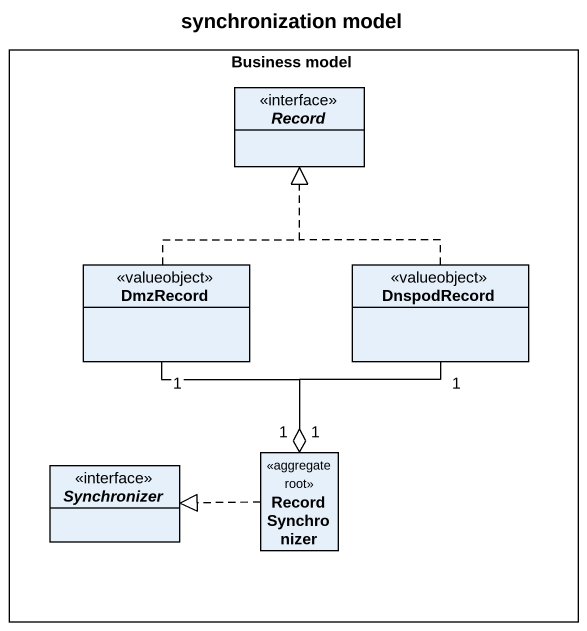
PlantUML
@startuml
title synchronization model
hide circle
hide empty members
rectangle "Business model" as Business_model {
  interface "Record" as Record_
  class DmzRecord <<valueobject>>
  class DnspodRecord <<valueobject>>
  interface Synchronizer
  class RecordSynchronizer <<aggregate root>>
}
DmzRecord .up.|> Record_
DmzRecord "1" --o "1" RecordSynchronizer
DnspodRecord .up.|> Record_
DnspodRecord "1" --o "1" RecordSynchronizer
RecordSynchronizer .left.|> Synchronizer
@enduml
